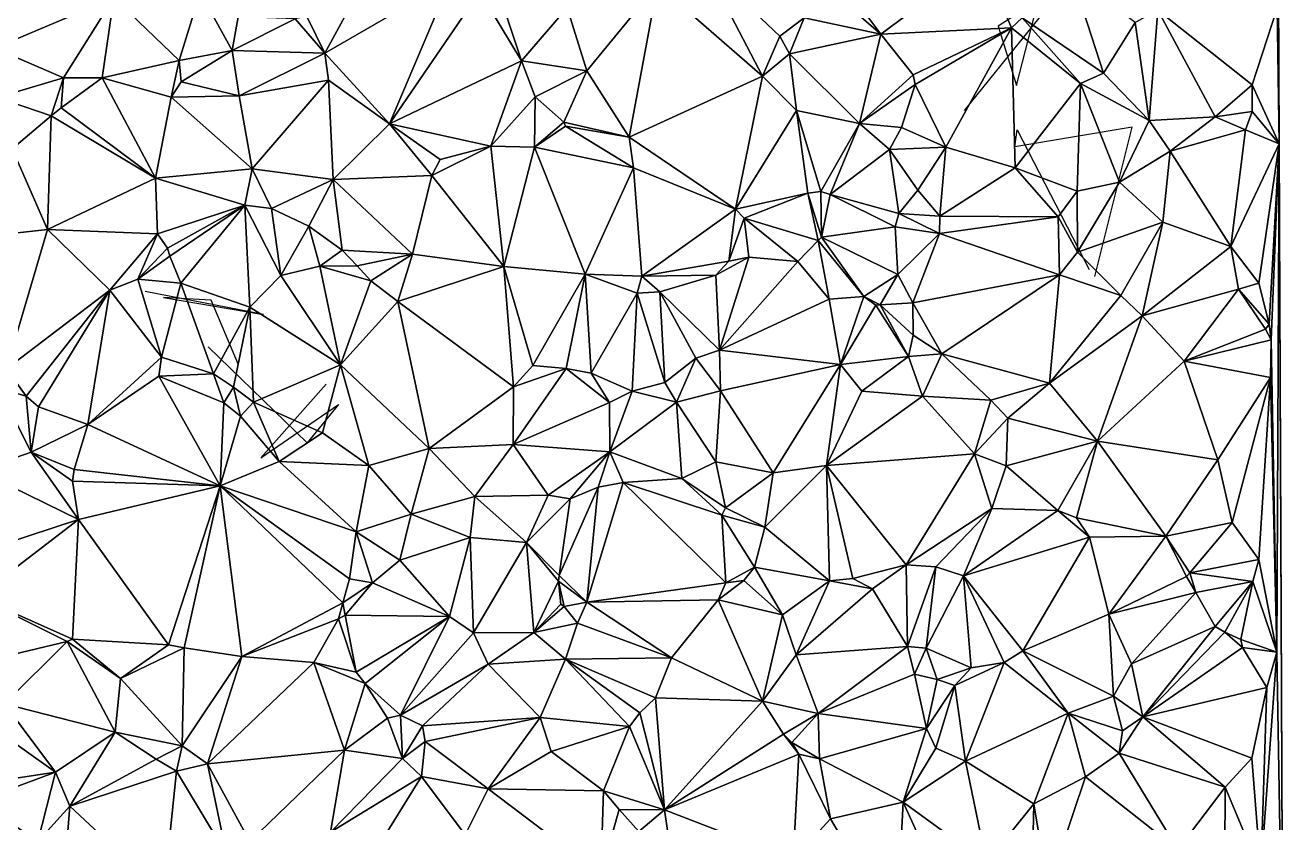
# Model space of a CAD drawing. Header units: metres. Extents: x -15.7 to 15.6, y -15 to 15.
# Drawn here: x 1.34 to 14.99, y -2.48 to 6.18 of the extents above; entities that cross this region are included whole.
import ezdxf

# ---------------------------------------------------------------- set-up
doc = ezdxf.new("R2010")
doc.units = ezdxf.units.M
doc.layers.add('CRACKS', color=1, linetype='Continuous')
doc.layers.add('STREET_MESH', color=7, linetype='Continuous')

msp = doc.modelspace()

# ---------------------------------------------------------------- linework, layer by layer
at = {"layer": 'CRACKS'}
for points in [[(11.535, 5.257, 0.1), (12.68, 6.678, 0.1), (11.9, 6.173, 0.1), (12.099, 5.53, 0.1), (12.394, 6.685, 0.1)], [(12.948, 3.454, 0.1), (13.354, 5.077, 0.1), (12.081, 4.862, 0.1), (12.108, 5.047, 0.1), (12.887, 3.53, 0.1)], [(3.651, 2.496, 0.1), (3.356, 3.199, 0.1), (2.837, 3.227, 0.1), (3.925, 3.043, 0.1), (2.64, 3.292, 0.1)], [(4.605, 2.285, 0.1), (3.896, 1.485, 0.1), (4.739, 2.064, 0.1), (4.398, 1.651, 0.1), (3.325, 2.692, 0.1)]]:
    msp.add_polyline3d(points, dxfattribs=at)
at = {"layer": 'STREET_MESH'}
for points in [[(14.922, 11.616), (14.949, 4.896), (14.991, -4.458)], [(14.928, 6.51), (14.949, 4.896), (14.922, 11.616)], [(5.262, 7.116), (4.393, 6.278), (4.591, 5.878)], [(5.951, 6.669), (5.262, 7.116), (4.591, 5.878)], [(9.343, 5.631), (8.709, 6.847), (8.203, 6.626)], [(9.531, 6.063), (8.709, 6.847), (9.343, 5.631)], [(9.794, 6.262), (8.709, 6.847), (9.531, 6.063)], [(11.725, 6.902), (10.106, 6.783), (10.626, 6.086)], [(12.043, 6.155), (11.725, 6.902), (10.626, 6.086)], [(12.043, 6.155), (12.159, 6.263), (11.725, 6.902)], [(10.106, 6.783), (10.117, 6.531), (10.626, 6.086)], [(12.695, 6.738), (12.159, 6.263), (13.044, 5.663)], [(13.387, 6.212), (12.695, 6.738), (13.044, 5.663)], [(5.292, 5.112), (5.951, 6.669), (4.591, 5.878)], [(5.292, 5.112), (6.273, 6.55), (5.951, 6.669)], [(6.273, 6.55), (6.726, 5.795), (6.447, 6.637)], [(6.726, 5.795), (7.219, 6.373), (6.447, 6.637)], [(7.219, 6.373), (7.434, 5.688), (8.203, 6.626)], [(7.434, 5.688), (7.895, 4.966), (8.203, 6.626)], [(7.895, 4.966), (9.343, 5.631), (8.203, 6.626)], [(0.814, 6.439), (1.005, 5.934), (2.299, 6.484)], [(1.005, 5.934), (1.754, 5.61), (2.299, 6.484)], [(1.754, 5.61), (2.174, 5.613), (2.299, 6.484)], [(2.299, 6.484), (2.174, 5.613), (3.008, 5.801)], [(3.238, 6.541), (2.299, 6.484), (3.008, 5.801)], [(3.585, 5.908), (3.238, 6.541), (3.008, 5.801)], [(3.238, 6.541), (3.585, 5.908), (3.648, 6.274)], [(6.273, 6.55), (5.292, 5.112), (6.726, 5.795)], [(10.117, 6.531), (9.794, 6.262), (10.626, 6.086)], [(14.928, 6.51), (14.929, 6.367), (14.949, 4.896)], [(7.434, 5.688), (7.219, 6.373), (6.726, 5.795)], [(13.387, 6.212), (13.54, 5.148), (13.633, 6.348)], [(13.54, 5.148), (14.255, 5.19), (13.633, 6.348)], [(14.929, 6.367), (13.633, 6.348), (14.657, 5.535)], [(13.633, 6.348), (14.255, 5.19), (14.657, 5.535)], [(14.929, 6.367), (14.657, 5.535), (14.949, 4.896)], [(3.585, 5.908), (4.267, 6.251), (3.648, 6.274)], [(4.267, 6.251), (3.585, 5.908), (4.591, 5.878)], [(4.393, 6.278), (4.267, 6.251), (4.591, 5.878)], [(9.636, 5.874), (9.794, 6.262), (9.531, 6.063)], [(9.794, 6.262), (9.636, 5.874), (10.626, 6.086)], [(10.977, 5.644), (12.043, 6.155), (10.626, 6.086)], [(12.043, 6.155), (10.977, 5.644), (10.999, 5.539)], [(11.331, 4.86), (12.043, 6.155), (10.999, 5.539)], [(12.043, 6.155), (11.331, 4.86), (12.085, 4.634)], [(12.159, 6.263), (12.043, 6.155), (12.792, 5.55)], [(12.043, 6.155), (12.085, 4.634), (12.792, 5.55)], [(13.044, 5.663), (12.159, 6.263), (12.792, 5.55)], [(13.54, 5.148), (13.387, 6.212), (13.044, 5.663)], [(9.636, 5.874), (9.531, 6.063), (9.343, 5.631)], [(9.636, 5.874), (10.395, 5.116), (10.626, 6.086)], [(10.395, 5.116), (10.977, 5.644), (10.626, 6.086)], [(1.005, 5.934), (1.033, 5.4), (1.754, 5.61)], [(3.029, 5.57), (3.585, 5.908), (3.008, 5.801)], [(3.585, 5.908), (3.029, 5.57), (3.66, 5.415)], [(4.591, 5.878), (3.585, 5.908), (3.66, 5.415)], [(4.63, 5.586), (4.591, 5.878), (3.66, 5.415)], [(4.63, 5.586), (5.292, 5.112), (4.591, 5.878)], [(9.711, 5.258), (9.636, 5.874), (9.343, 5.631)], [(9.636, 5.874), (9.711, 5.258), (10.395, 5.116)], [(2.174, 5.613), (2.921, 5.402), (3.008, 5.801)], [(2.921, 5.402), (3.029, 5.57), (3.008, 5.801)], [(6.726, 5.795), (5.292, 5.112), (6.392, 4.87)], [(6.873, 5.404), (6.726, 5.795), (6.392, 4.87)], [(6.873, 5.404), (7.434, 5.688), (6.726, 5.795)], [(1.754, 5.61), (1.033, 5.4), (1.618, 5.201)], [(1.729, 5.285), (1.754, 5.61), (1.618, 5.201)], [(2.174, 5.613), (1.729, 5.285), (2.753, 4.522)], [(1.754, 5.61), (1.729, 5.285), (2.174, 5.613)], [(2.921, 5.402), (2.174, 5.613), (2.753, 4.522)], [(7.434, 5.688), (6.873, 5.404), (7.186, 5.132)], [(7.895, 4.966), (7.434, 5.688), (7.186, 5.132)], [(7.895, 4.966), (9.048, 4.185), (9.343, 5.631)], [(9.048, 4.185), (9.711, 5.258), (9.343, 5.631)], [(10.999, 5.539), (10.977, 5.644), (10.395, 5.116)], [(13.54, 5.148), (13.044, 5.663), (12.792, 5.55)], [(3.029, 5.57), (2.921, 5.402), (3.66, 5.415)], [(3.801, 4.624), (4.63, 5.586), (3.66, 5.415)], [(4.679, 4.507), (4.63, 5.586), (3.801, 4.624)], [(4.679, 4.507), (5.292, 5.112), (4.63, 5.586)], [(10.85, 5.074), (10.999, 5.539), (10.395, 5.116)], [(10.85, 5.074), (11.331, 4.86), (10.999, 5.539)], [(12.085, 4.634), (12.759, 4.383), (12.792, 5.55)], [(12.759, 4.383), (13.216, 4.479), (12.792, 5.55)], [(13.216, 4.479), (13.54, 5.148), (12.792, 5.55)], [(14.255, 5.19), (14.658, 5.246), (14.657, 5.535)], [(14.657, 5.535), (14.658, 5.246), (14.949, 4.896)], [(1.033, 5.4), (1.195, 4.842), (1.618, 5.201)], [(3.801, 4.624), (2.921, 5.402), (2.753, 4.522)], [(2.921, 5.402), (3.801, 4.624), (3.66, 5.415)], [(6.866, 4.86), (6.873, 5.404), (6.392, 4.87)], [(6.873, 5.404), (6.866, 4.86), (7.186, 5.132)], [(1.195, 4.842), (1.578, 3.964), (1.618, 5.201)], [(1.578, 3.964), (2.753, 4.522), (1.618, 5.201)], [(2.753, 4.522), (1.729, 5.285), (1.618, 5.201)], [(9.711, 5.258), (9.048, 4.185), (9.835, 4.361)], [(9.975, 4.377), (9.711, 5.258), (9.835, 4.361)], [(9.711, 5.258), (9.975, 4.377), (10.395, 5.116)], [(14.255, 5.19), (13.54, 5.148), (13.768, 4.817)], [(14.585, 5.048), (14.255, 5.19), (13.768, 4.817)], [(14.658, 5.246), (14.255, 5.19), (14.585, 5.048)], [(14.658, 5.246), (14.585, 5.048), (14.949, 4.896)], [(5.292, 5.112), (4.679, 4.507), (5.751, 4.551)], [(5.841, 4.726), (5.292, 5.112), (5.751, 4.551)], [(5.292, 5.112), (5.841, 4.726), (6.392, 4.87)], [(6.866, 4.86), (7.201, 5.088), (7.186, 5.132)], [(7.201, 5.088), (6.866, 4.86), (7.94, 4.633)], [(7.201, 5.088), (7.895, 4.966), (7.186, 5.132)], [(7.895, 4.966), (7.201, 5.088), (7.94, 4.633)], [(10.395, 5.116), (9.975, 4.377), (10.075, 4.345)], [(10.721, 4.832), (10.395, 5.116), (10.075, 4.345)], [(10.721, 4.832), (10.85, 5.074), (10.395, 5.116)], [(11.331, 4.86), (10.85, 5.074), (10.721, 4.832)], [(13.54, 5.148), (13.216, 4.479), (13.768, 4.817)], [(9.048, 4.185), (7.895, 4.966), (7.94, 4.633)], [(14.425, 3.78), (14.585, 5.048), (13.768, 4.817)], [(14.585, 5.048), (14.425, 3.78), (14.949, 4.896)], [(1.195, 4.842), (0.37, 3.831), (1.578, 3.964)], [(5.751, 4.551), (6.535, 3.563), (6.392, 4.87)], [(5.841, 4.726), (5.751, 4.551), (6.392, 4.87)], [(6.535, 3.563), (6.866, 4.86), (6.392, 4.87)], [(7.418, 3.48), (6.866, 4.86), (6.535, 3.563)], [(6.866, 4.86), (7.418, 3.48), (7.94, 4.633)], [(10.82, 4.14), (10.721, 4.832), (10.075, 4.345)], [(11.331, 4.86), (10.721, 4.832), (11.027, 4.392)], [(10.721, 4.832), (10.82, 4.14), (11.027, 4.392)], [(11.266, 4.109), (11.331, 4.86), (11.027, 4.392)], [(12.085, 4.634), (11.331, 4.86), (11.266, 4.109)], [(13.768, 4.817), (13.216, 4.479), (13.688, 4.044)], [(14.425, 3.78), (13.768, 4.817), (13.688, 4.044)], [(14.425, 3.78), (14.729, 3.382), (14.949, 4.896)], [(14.729, 3.382), (14.843, 2.937), (14.949, 4.896)], [(14.843, 2.937), (14.864, 2.767), (14.949, 4.896)], [(14.864, 2.767), (14.926, -0.623), (14.949, 4.896)], [(14.949, 4.896), (14.926, -0.623), (14.991, -4.458)], [(1.578, 3.964), (2.774, 3.918), (2.753, 4.522)], [(3.723, 4.23), (3.801, 4.624), (2.753, 4.522)], [(2.774, 3.918), (3.723, 4.23), (2.753, 4.522)], [(3.723, 4.23), (4.011, 4.192), (3.801, 4.624)], [(4.011, 4.192), (4.679, 4.507), (3.801, 4.624)], [(4.011, 4.192), (4.418, 4.001), (4.679, 4.507)], [(4.679, 4.507), (4.418, 4.001), (4.779, 3.741)], [(4.679, 4.507), (5.543, 3.699), (5.751, 4.551)], [(5.543, 3.699), (4.679, 4.507), (4.779, 3.741)], [(5.751, 4.551), (5.543, 3.699), (6.535, 3.563)], [(7.418, 3.48), (8.033, 3.459), (7.94, 4.633)], [(8.033, 3.459), (9.048, 4.185), (7.94, 4.633)], [(12.085, 4.634), (11.266, 4.109), (12.551, 4.101)], [(12.759, 4.383), (12.085, 4.634), (12.551, 4.101)], [(9.983, 3.882), (9.975, 4.377), (9.835, 4.361)], [(9.975, 4.377), (9.983, 3.882), (10.075, 4.345)], [(10.82, 4.14), (11.266, 4.109), (11.027, 4.392)], [(12.762, 3.718), (12.759, 4.383), (12.551, 4.101)], [(12.762, 3.718), (13.216, 4.479), (12.759, 4.383)], [(13.216, 4.479), (12.762, 3.718), (13.688, 4.044)], [(9.048, 4.185), (9.142, 4.09), (9.835, 4.361)], [(9.142, 4.09), (9.944, 3.845), (9.835, 4.361)], [(9.944, 3.845), (9.983, 3.882), (9.835, 4.361)], [(9.983, 3.882), (10.782, 3.994), (10.075, 4.345)], [(10.782, 3.994), (10.82, 4.14), (10.075, 4.345)], [(2.774, 3.918), (2.883, 3.761), (3.723, 4.23)], [(2.883, 3.761), (2.907, 3.677), (3.723, 4.23)], [(3.723, 4.23), (2.907, 3.677), (3.026, 3.382)], [(3.776, 3.123), (3.723, 4.23), (3.026, 3.382)], [(4.114, 3.465), (4.011, 4.192), (3.723, 4.23)], [(3.776, 3.123), (4.114, 3.465), (3.723, 4.23)], [(4.418, 4.001), (4.011, 4.192), (4.114, 3.465)], [(9.048, 4.185), (8.033, 3.459), (8.975, 3.623)], [(9.142, 4.09), (9.048, 4.185), (8.975, 3.623)], [(10.82, 4.14), (10.782, 3.994), (11.263, 3.921)], [(11.266, 4.109), (10.82, 4.14), (11.263, 3.921)], [(11.266, 4.109), (11.263, 3.921), (12.551, 4.101)], [(11.263, 3.921), (12.565, 3.473), (12.551, 4.101)], [(12.565, 3.473), (12.762, 3.718), (12.551, 4.101)], [(0.37, 3.831), (1.133, 2.452), (1.578, 3.964)], [(1.578, 3.964), (1.133, 2.452), (2.257, 3.307)], [(2.774, 3.918), (1.578, 3.964), (2.257, 3.307)], [(4.537, 3.568), (4.418, 4.001), (4.114, 3.465)], [(4.418, 4.001), (4.537, 3.568), (4.779, 3.741)], [(9.194, 3.664), (9.142, 4.09), (8.975, 3.623)], [(9.725, 3.617), (9.944, 3.845), (9.142, 4.09)], [(9.194, 3.664), (9.725, 3.617), (9.142, 4.09)], [(10.782, 3.994), (9.983, 3.882), (10.811, 3.475)], [(10.782, 3.994), (10.811, 3.475), (11.263, 3.921)], [(12.762, 3.718), (13.233, 3.25), (13.688, 4.044)], [(13.233, 3.25), (13.462, 3.027), (13.688, 4.044)], [(13.462, 3.027), (14.425, 3.78), (13.688, 4.044)], [(2.561, 3.426), (2.774, 3.918), (2.257, 3.307)], [(2.883, 3.761), (2.774, 3.918), (2.561, 3.426)], [(9.944, 3.845), (9.725, 3.617), (10.066, 3.21)], [(10.44, 3.238), (9.983, 3.882), (9.944, 3.845)], [(10.44, 3.238), (9.944, 3.845), (10.066, 3.21)], [(9.983, 3.882), (10.44, 3.238), (10.811, 3.475)], [(10.811, 3.475), (10.972, 3.169), (11.263, 3.921)], [(10.972, 3.169), (12.565, 3.473), (11.263, 3.921)], [(2.907, 3.677), (2.883, 3.761), (2.561, 3.426)], [(4.537, 3.568), (4.94, 3.572), (4.779, 3.741)], [(4.94, 3.572), (5.543, 3.699), (4.779, 3.741)], [(4.94, 3.572), (5.089, 3.408), (5.543, 3.699)], [(5.089, 3.408), (5.384, 3.182), (5.543, 3.699)], [(5.543, 3.699), (5.384, 3.182), (6.535, 3.563)], [(12.762, 3.718), (12.565, 3.473), (13.233, 3.25)], [(13.462, 3.027), (14.508, 3.318), (14.425, 3.78)], [(14.508, 3.318), (14.729, 3.382), (14.425, 3.78)], [(2.907, 3.677), (2.561, 3.426), (3.026, 3.382)], [(4.537, 3.568), (4.114, 3.465), (4.759, 2.496)], [(4.94, 3.572), (4.537, 3.568), (5.089, 3.408)], [(5.089, 3.408), (4.537, 3.568), (4.759, 2.496)], [(5.384, 3.182), (6.639, 2.257), (6.535, 3.563)], [(6.848, 2.49), (7.418, 3.48), (6.535, 3.563)], [(6.639, 2.257), (6.848, 2.49), (6.535, 3.563)], [(8.033, 3.459), (8.836, 3.469), (8.975, 3.623)], [(8.836, 3.469), (9.194, 3.664), (8.975, 3.623)], [(9.194, 3.664), (8.836, 3.469), (8.874, 2.655)], [(9.725, 3.617), (9.194, 3.664), (8.874, 2.655)], [(10.066, 3.21), (9.725, 3.617), (8.874, 2.655)], [(2.815, 2.578), (2.561, 3.426), (2.257, 3.307)], [(2.561, 3.426), (2.815, 2.578), (3.026, 3.382)], [(4.114, 3.465), (3.776, 3.123), (4.759, 2.496)], [(6.848, 2.49), (7.21, 2.457), (7.418, 3.48)], [(7.21, 2.457), (7.481, 2.405), (7.418, 3.48)], [(7.98, 3.273), (8.033, 3.459), (7.418, 3.48)], [(7.481, 2.405), (7.98, 3.273), (7.418, 3.48)], [(8.033, 3.459), (7.98, 3.273), (8.227, 3.29)], [(8.836, 3.469), (8.033, 3.459), (8.227, 3.29)], [(8.836, 3.469), (8.227, 3.29), (8.874, 2.655)], [(10.44, 3.238), (10.619, 3.146), (10.811, 3.475)], [(10.619, 3.146), (10.972, 3.169), (10.811, 3.475)], [(10.972, 3.169), (11.289, 2.614), (12.565, 3.473)], [(12.565, 3.473), (11.289, 2.614), (12.456, 2.298)], [(13.233, 3.25), (12.565, 3.473), (12.456, 2.298)], [(1.133, 2.452), (1.348, 2.156), (2.257, 3.307)], [(1.348, 2.156), (1.48, 2.042), (2.257, 3.307)], [(1.48, 2.042), (2.016, 1.847), (2.257, 3.307)], [(2.016, 1.847), (2.815, 2.578), (2.257, 3.307)], [(2.815, 2.578), (3.382, 2.397), (3.026, 3.382)], [(3.382, 2.397), (3.776, 3.123), (3.026, 3.382)], [(5.384, 3.182), (5.089, 3.408), (4.759, 2.496)], [(7.98, 3.273), (8.282, 2.304), (8.227, 3.29)], [(8.227, 3.29), (8.617, 2.568), (8.874, 2.655)], [(8.282, 2.304), (8.617, 2.568), (8.227, 3.29)], [(13.92, 2.536), (14.508, 3.318), (13.462, 3.027)], [(13.92, 2.536), (14.804, 2.882), (14.508, 3.318)], [(14.843, 2.937), (14.729, 3.382), (14.508, 3.318)], [(14.804, 2.882), (14.843, 2.937), (14.508, 3.318)], [(5.722, 1.587), (5.384, 3.182), (4.759, 2.496)], [(6.639, 2.257), (5.384, 3.182), (5.722, 1.587)], [(7.927, 2.212), (7.98, 3.273), (7.481, 2.405)], [(7.927, 2.212), (8.282, 2.304), (7.98, 3.273)], [(10.188, 2.498), (10.066, 3.21), (8.874, 2.655)], [(10.44, 3.238), (10.066, 3.21), (10.188, 2.498)], [(10.572, 3.144), (10.44, 3.238), (10.188, 2.498)], [(10.572, 3.144), (10.188, 2.498), (10.926, 2.588)], [(10.619, 3.146), (10.44, 3.238), (10.572, 3.144)], [(10.619, 3.146), (10.572, 3.144), (10.926, 2.588)], [(10.619, 3.146), (10.976, 2.819), (10.972, 3.169)], [(10.976, 2.819), (10.619, 3.146), (10.926, 2.588)], [(10.976, 2.819), (11.289, 2.614), (10.972, 3.169)], [(13.462, 3.027), (13.233, 3.25), (12.456, 2.298)], [(3.776, 3.123), (3.382, 2.397), (3.6, 2.252)], [(3.817, 2.09), (3.776, 3.123), (3.6, 2.252)], [(3.776, 3.123), (3.817, 2.09), (4.759, 2.496)], [(12.98, 1.668), (13.462, 3.027), (12.456, 2.298)], [(12.98, 1.668), (13.92, 2.536), (13.462, 3.027)], [(14.864, 2.767), (14.804, 2.882), (13.92, 2.536)], [(14.864, 2.767), (14.843, 2.937), (14.804, 2.882)], [(11.289, 2.614), (10.976, 2.819), (10.926, 2.588)], [(14.864, 2.767), (13.92, 2.536), (14.858, 2.357)], [(14.864, 2.767), (14.858, 2.357), (14.926, -0.623)], [(8.617, 2.568), (8.885, 2.214), (8.874, 2.655)], [(8.885, 2.214), (10.188, 2.498), (8.874, 2.655)], [(11.077, 2.155), (11.289, 2.614), (10.926, 2.588)], [(11.289, 2.614), (11.077, 2.155), (11.819, 2.113)], [(11.289, 2.614), (11.819, 2.113), (12.456, 2.298)], [(2.815, 2.578), (2.016, 1.847), (2.789, 2.372)], [(3.382, 2.397), (2.815, 2.578), (2.789, 2.372)], [(3.817, 2.09), (4.563, 1.759), (4.759, 2.496)], [(4.759, 2.496), (4.563, 1.759), (5.069, 1.405)], [(5.722, 1.587), (4.759, 2.496), (5.069, 1.405)], [(6.639, 2.257), (7.21, 2.457), (6.848, 2.49)], [(8.617, 2.568), (8.282, 2.304), (8.409, 2.09)], [(8.885, 2.214), (8.617, 2.568), (8.409, 2.09)], [(8.885, 2.214), (9.457, 1.324), (10.188, 2.498)], [(9.457, 1.324), (10.036, 1.402), (10.188, 2.498)], [(10.036, 1.402), (10.419, 2.211), (10.188, 2.498)], [(10.188, 2.498), (10.419, 2.211), (10.926, 2.588)], [(10.419, 2.211), (11.077, 2.155), (10.926, 2.588)], [(13.92, 2.536), (12.98, 1.668), (14.284, 1.465)], [(13.92, 2.536), (14.284, 1.465), (14.858, 2.357)], [(1.133, 2.452), (1.048, 2.243), (1.348, 2.156)], [(2.016, 1.847), (3.452, 1.181), (2.789, 2.372)], [(3.494, 2.085), (3.382, 2.397), (2.789, 2.372)], [(3.452, 1.181), (3.494, 2.085), (2.789, 2.372)], [(3.382, 2.397), (3.494, 2.085), (3.6, 2.252)], [(6.639, 2.257), (6.635, 1.631), (7.21, 2.457)], [(6.635, 1.631), (7.681, 2.088), (7.21, 2.457)], [(7.21, 2.457), (7.681, 2.088), (7.481, 2.405)], [(7.681, 2.088), (7.927, 2.212), (7.481, 2.405)], [(14.284, 1.465), (14.439, 0.783), (14.858, 2.357)], [(14.439, 0.783), (14.731, 0.383), (14.858, 2.357)], [(14.858, 2.357), (14.731, 0.383), (14.926, -0.623)], [(1.048, 2.243), (0.826, 1.35), (1.402, 1.549)], [(1.048, 2.243), (1.402, 1.549), (1.348, 2.156)], [(3.494, 2.085), (3.674, 1.94), (3.6, 2.252)], [(3.674, 1.94), (3.817, 2.09), (3.6, 2.252)], [(6.635, 1.631), (6.639, 2.257), (5.722, 1.587)], [(7.927, 2.212), (7.681, 2.088), (7.684, 1.55)], [(7.927, 2.212), (7.684, 1.55), (8.409, 2.09)], [(8.282, 2.304), (7.927, 2.212), (8.409, 2.09)], [(8.835, 1.443), (8.885, 2.214), (8.409, 2.09)], [(8.885, 2.214), (8.835, 1.443), (9.457, 1.324)], [(10.036, 1.402), (11.077, 2.155), (10.419, 2.211)], [(11.819, 2.113), (12.004, 1.919), (12.456, 2.298)], [(12.004, 1.919), (12.98, 1.668), (12.456, 2.298)], [(1.402, 1.549), (1.48, 2.042), (1.348, 2.156)], [(3.674, 1.94), (3.494, 2.085), (3.452, 1.181)], [(3.674, 1.94), (4.095, 1.446), (3.817, 2.09)], [(3.817, 2.09), (4.095, 1.446), (4.563, 1.759)], [(7.681, 2.088), (6.635, 1.631), (7.684, 1.55)], [(7.684, 1.55), (8.464, 1.264), (8.409, 2.09)], [(8.464, 1.264), (8.835, 1.443), (8.409, 2.09)], [(11.077, 2.155), (10.036, 1.402), (11.642, 1.529)], [(11.819, 2.113), (11.077, 2.155), (11.642, 1.529)], [(12.004, 1.919), (11.819, 2.113), (11.642, 1.529)], [(2.016, 1.847), (1.48, 2.042), (1.402, 1.549)], [(4.095, 1.446), (3.674, 1.94), (3.452, 1.181)], [(11.987, 1.398), (12.004, 1.919), (11.642, 1.529)], [(11.987, 1.398), (12.98, 1.668), (12.004, 1.919)], [(1.868, 1.36), (2.016, 1.847), (1.402, 1.549)], [(1.868, 1.36), (3.452, 1.181), (2.016, 1.847)], [(4.563, 1.759), (4.095, 1.446), (5.069, 1.405)], [(12.98, 1.668), (11.987, 1.398), (12.547, 0.915)], [(12.751, 0.835), (12.98, 1.668), (12.547, 0.915)], [(12.98, 1.668), (12.751, 0.835), (13.719, 0.638)], [(14.284, 1.465), (12.98, 1.668), (13.719, 0.638)], [(0.826, 1.35), (1.914, 0.818), (1.402, 1.549)], [(1.402, 1.549), (1.914, 0.818), (1.851, 1.232)], [(1.868, 1.36), (1.402, 1.549), (1.851, 1.232)], [(5.526, 0.876), (5.722, 1.587), (5.069, 1.405)], [(5.526, 0.876), (6.22, 1.066), (5.722, 1.587)], [(6.22, 1.066), (6.635, 1.631), (5.722, 1.587)], [(7.013, 1.083), (6.635, 1.631), (6.22, 1.066)], [(6.635, 1.631), (7.013, 1.083), (7.684, 1.55)], [(7.684, 1.55), (7.013, 1.083), (7.252, 1.04)], [(7.684, 1.55), (7.252, 1.04), (7.558, 1.169)], [(7.684, 1.55), (7.558, 1.169), (7.83, 1.218)], [(8.464, 1.264), (7.684, 1.55), (7.83, 1.218)], [(10.036, 1.402), (10.902, 0.324), (11.642, 1.529)], [(10.902, 0.324), (11.831, 0.938), (11.642, 1.529)], [(11.831, 0.938), (11.987, 1.398), (11.642, 1.529)], [(4.93, 0.682), (4.095, 1.446), (3.452, 1.181)], [(4.095, 1.446), (4.93, 0.682), (5.069, 1.405)], [(4.93, 0.682), (5.526, 0.876), (5.069, 1.405)], [(8.941, 0.943), (8.835, 1.443), (8.464, 1.264)], [(8.835, 1.443), (8.941, 0.943), (9.457, 1.324)], [(9.365, 0.733), (10.036, 1.402), (9.457, 1.324)], [(10.036, 1.402), (9.365, 0.733), (10.069, 0.151)], [(10.902, 0.324), (10.036, 1.402), (10.323, 0.177)], [(10.036, 1.402), (10.069, 0.151), (10.323, 0.177)], [(11.987, 1.398), (11.831, 0.938), (12.547, 0.915)], [(14.439, 0.783), (14.284, 1.465), (13.719, 0.638)], [(1.914, 0.818), (0.826, 1.35), (0.527, 0.362)], [(3.452, 1.181), (1.868, 1.36), (1.851, 1.232)], [(1.914, 0.818), (3.452, 1.181), (1.851, 1.232)], [(8.464, 1.264), (7.83, 1.218), (8.9, 0.863)], [(8.941, 0.943), (8.464, 1.264), (8.9, 0.863)], [(8.941, 0.943), (9.365, 0.733), (9.457, 1.324)], [(3.452, 1.181), (1.914, 0.818), (2.894, -0.544)], [(3.452, 1.181), (2.894, -0.544), (3.061, -0.575)], [(3.69, -0.67), (3.452, 1.181), (3.061, -0.575)], [(4.859, 0.172), (4.93, 0.682), (3.452, 1.181)], [(4.787, -0.088), (4.859, 0.172), (3.452, 1.181)], [(3.69, -0.67), (4.787, -0.088), (3.452, 1.181)], [(7.252, 1.04), (7.135, 0.21), (7.558, 1.169)], [(7.558, 1.169), (7.135, 0.21), (7.434, -0.079)], [(8.942, 0.128), (7.83, 1.218), (7.434, -0.079)], [(7.83, 1.218), (7.558, 1.169), (7.434, -0.079)], [(7.83, 1.218), (8.942, 0.128), (8.9, 0.863)], [(6.22, 1.066), (5.526, 0.876), (6.166, 0.622)], [(6.78, 0.568), (6.22, 1.066), (6.166, 0.622)], [(7.013, 1.083), (6.22, 1.066), (6.78, 0.568)], [(7.252, 1.04), (7.013, 1.083), (6.78, 0.568)], [(7.135, 0.21), (7.252, 1.04), (6.78, 0.568)], [(4.93, 0.682), (5.405, 0.377), (5.526, 0.876)], [(5.526, 0.876), (5.405, 0.377), (6.166, 0.622)], [(9.365, 0.733), (8.941, 0.943), (8.9, 0.863)], [(8.942, 0.128), (9.255, 0.298), (8.9, 0.863)], [(9.255, 0.298), (9.365, 0.733), (8.9, 0.863)], [(11.222, 0.304), (11.831, 0.938), (10.902, 0.324)], [(11.831, 0.938), (11.222, 0.304), (11.522, 0.206)], [(12.547, 0.915), (11.831, 0.938), (11.522, 0.206)], [(12.89, 0.625), (12.547, 0.915), (11.522, 0.206)], [(12.89, 0.625), (12.751, 0.835), (12.547, 0.915)], [(12.751, 0.835), (12.89, 0.625), (13.719, 0.638)], [(0.82, -0.022), (1.914, 0.818), (0.527, 0.362)], [(1.914, 0.818), (0.82, -0.022), (1.852, -0.481)], [(2.894, -0.544), (1.914, 0.818), (1.852, -0.481)], [(9.365, 0.733), (9.255, 0.298), (10.069, 0.151)], [(13.98, 0.238), (14.439, 0.783), (13.719, 0.638)], [(14.439, 0.783), (13.98, 0.238), (14.731, 0.383)], [(4.93, 0.682), (4.859, 0.172), (5.106, 0.13)], [(5.405, 0.377), (4.93, 0.682), (5.106, 0.13)], [(5.405, 0.377), (5.945, -0.236), (6.166, 0.622)], [(5.945, -0.236), (6.204, -0.412), (6.166, 0.622)], [(6.204, -0.412), (6.78, 0.568), (6.166, 0.622)], [(6.858, -0.408), (6.78, 0.568), (6.204, -0.412)], [(6.78, 0.568), (6.858, -0.408), (7.126, 0.149)], [(7.135, 0.21), (6.78, 0.568), (7.126, 0.149)], [(12.167, -0.61), (12.89, 0.625), (11.522, 0.206)], [(13.102, -0.212), (12.89, 0.625), (12.167, -0.61)], [(12.89, 0.625), (13.102, -0.212), (13.719, 0.638)], [(13.102, -0.212), (13.944, 0.198), (13.719, 0.638)], [(13.944, 0.198), (13.98, 0.238), (13.719, 0.638)], [(5.945, -0.236), (5.405, 0.377), (5.106, 0.13)], [(9.138, 0.155), (9.255, 0.298), (8.942, 0.128)], [(9.255, 0.298), (9.138, 0.155), (9.559, -0.217)], [(10.069, 0.151), (9.255, 0.298), (9.559, -0.217)], [(10.536, 0.066), (10.902, 0.324), (10.323, 0.177)], [(10.902, 0.324), (10.536, 0.066), (10.917, -0.56)], [(11.222, 0.304), (10.902, 0.324), (10.917, -0.56)], [(11.118, -0.58), (11.222, 0.304), (10.917, -0.56)], [(11.222, 0.304), (11.118, -0.58), (11.522, 0.206)], [(14.731, 0.383), (13.98, 0.238), (14.664, 0.145)], [(14.926, -0.623), (14.731, 0.383), (14.664, 0.145)], [(4.859, 0.172), (4.787, -0.088), (5.106, 0.13)], [(6.858, -0.408), (7.153, -0.102), (7.126, 0.149)], [(7.135, 0.21), (7.126, 0.149), (7.434, -0.079)], [(7.126, 0.149), (7.19, -0.128), (7.434, -0.079)], [(7.153, -0.102), (7.19, -0.128), (7.126, 0.149)], [(9.138, 0.155), (8.942, 0.128), (8.86, -0.054)], [(9.559, -0.217), (9.138, 0.155), (8.86, -0.054)], [(10.069, 0.151), (9.559, -0.217), (9.708, -0.653)], [(10.536, 0.066), (10.069, 0.151), (9.708, -0.653)], [(10.069, 0.151), (10.536, 0.066), (10.323, 0.177)], [(11.118, -0.58), (11.608, -0.792), (11.522, 0.206)], [(11.522, 0.206), (11.608, -0.792), (11.965, -0.736)], [(12.167, -0.61), (11.522, 0.206), (11.965, -0.736)], [(13.944, 0.198), (13.102, -0.212), (14.046, 0.024)], [(13.98, 0.238), (13.944, 0.198), (14.046, 0.024)], [(13.98, 0.238), (14.046, 0.024), (14.664, 0.145)], [(14.046, 0.024), (14.254, -0.345), (14.664, 0.145)], [(14.254, -0.345), (14.359, -0.405), (14.664, 0.145)], [(14.359, -0.405), (14.534, -0.484), (14.664, 0.145)], [(14.534, -0.484), (14.926, -0.623), (14.664, 0.145)], [(4.787, -0.088), (4.812, -0.22), (5.106, 0.13)], [(4.812, -0.22), (5.945, -0.236), (5.106, 0.13)], [(8.86, -0.054), (8.942, 0.128), (7.434, -0.079)], [(10.917, -0.56), (10.536, 0.066), (9.708, -0.653)], [(13.102, -0.212), (13.347, -0.751), (14.046, 0.024)], [(13.347, -0.751), (14.254, -0.345), (14.046, 0.024)], [(1.794, -0.508), (0.82, -0.022), (0.805, -0.741)], [(0.82, -0.022), (1.794, -0.508), (1.852, -0.481)], [(4.787, -0.088), (3.69, -0.67), (4.738, -0.26)], [(4.812, -0.22), (4.787, -0.088), (4.738, -0.26)], [(7.19, -0.128), (7.153, -0.102), (6.858, -0.408)], [(7.19, -0.128), (6.858, -0.408), (7.332, -0.307)], [(7.19, -0.128), (7.332, -0.307), (7.434, -0.079)], [(7.332, -0.307), (8.354, -0.683), (7.434, -0.079)], [(8.354, -0.683), (8.86, -0.054), (7.434, -0.079)], [(8.86, -0.054), (8.354, -0.683), (9.343, -1.155)], [(9.559, -0.217), (8.86, -0.054), (9.343, -1.155)], [(4.738, -0.26), (3.69, -0.67), (4.471, -0.735)], [(4.929, -0.839), (4.738, -0.26), (4.471, -0.735)], [(4.812, -0.22), (4.738, -0.26), (4.929, -0.839)], [(5.945, -0.236), (4.812, -0.22), (4.929, -0.839)], [(5.027, -0.962), (5.945, -0.236), (4.929, -0.839)], [(5.945, -0.236), (5.027, -0.962), (5.412, -1.307)], [(6.204, -0.412), (5.945, -0.236), (5.412, -1.307)], [(9.708, -0.653), (9.559, -0.217), (9.343, -1.155)], [(13.151, -1.102), (13.102, -0.212), (12.167, -0.61)], [(13.347, -0.751), (13.102, -0.212), (13.151, -1.102)], [(6.858, -0.408), (6.204, -0.412), (6.362, -0.753)], [(7.201, -0.699), (6.858, -0.408), (6.362, -0.753)], [(7.332, -0.307), (6.858, -0.408), (7.201, -0.699)], [(8.354, -0.683), (7.332, -0.307), (7.201, -0.699)], [(14.254, -0.345), (13.347, -0.751), (13.47, -1.326)], [(14.359, -0.405), (14.254, -0.345), (13.47, -1.326)], [(14.551, -0.573), (14.359, -0.405), (13.47, -1.326)], [(14.534, -0.484), (14.359, -0.405), (14.551, -0.573)], [(1.794, -0.508), (0.805, -0.741), (1.112, -1.183)], [(2.312, -1.493), (1.794, -0.508), (1.112, -1.183)], [(1.852, -0.481), (1.794, -0.508), (2.373, -0.909)], [(1.794, -0.508), (2.312, -1.493), (2.373, -0.909)], [(2.894, -0.544), (1.852, -0.481), (2.373, -0.909)], [(3.061, -0.575), (2.894, -0.544), (2.373, -0.909)], [(6.204, -0.412), (5.412, -1.307), (6.362, -0.753)], [(14.534, -0.484), (14.551, -0.573), (14.926, -0.623)], [(3.04, -1.64), (3.061, -0.575), (2.373, -0.909)], [(3.04, -1.64), (3.69, -0.67), (3.061, -0.575)], [(3.317, -1.834), (3.69, -0.67), (3.04, -1.64)], [(3.69, -0.67), (3.317, -1.834), (4.471, -0.735)], [(9.944, -1.287), (9.708, -0.653), (9.343, -1.155)], [(10.917, -0.56), (9.708, -0.653), (9.944, -1.287)], [(10.917, -0.56), (9.944, -1.287), (10.99, -0.863)], [(11.118, -0.58), (10.917, -0.56), (10.99, -0.863)], [(11.239, -0.918), (11.118, -0.58), (10.99, -0.863)], [(11.118, -0.58), (11.239, -0.918), (11.608, -0.792)], [(12.659, -1.285), (12.167, -0.61), (11.965, -0.736)], [(12.659, -1.285), (13.151, -1.102), (12.167, -0.61)], [(14.815, -1.006), (14.551, -0.573), (13.47, -1.326)], [(14.551, -0.573), (14.815, -1.006), (14.926, -0.623)], [(14.926, -0.623), (14.753, -3.014), (14.991, -4.458)], [(14.926, -0.623), (14.815, -1.006), (14.753, -3.014)], [(3.317, -1.834), (4.805, -1.688), (4.471, -0.735)], [(5.027, -0.962), (4.929, -0.839), (4.471, -0.735)], [(4.805, -1.688), (5.027, -0.962), (4.471, -0.735)], [(5.412, -1.307), (5.652, -1.424), (6.362, -0.753)], [(5.652, -1.424), (6.927, -1.333), (6.362, -0.753)], [(6.927, -1.333), (7.201, -0.699), (6.362, -0.753)], [(7.201, -0.699), (6.927, -1.333), (7.898, -1.429)], [(8.178, -1.12), (8.354, -0.683), (7.201, -0.699)], [(8.01, -1.282), (7.201, -0.699), (7.898, -1.429)], [(8.01, -1.282), (8.178, -1.12), (7.201, -0.699)], [(8.354, -0.683), (8.178, -1.12), (9.343, -1.155)], [(11.239, -0.918), (11.429, -0.985), (11.608, -0.792)], [(11.429, -0.985), (11.546, -1.806), (11.965, -0.736)], [(11.608, -0.792), (11.429, -0.985), (11.965, -0.736)], [(11.546, -1.806), (12.659, -1.285), (11.965, -0.736)], [(13.347, -0.751), (13.151, -1.102), (13.47, -1.326)], [(2.312, -1.493), (3.04, -1.64), (2.373, -0.909)], [(9.944, -1.287), (11.123, -1.453), (10.99, -0.863)], [(11.123, -1.453), (11.239, -0.918), (10.99, -0.863)], [(11.429, -0.985), (11.239, -0.918), (11.123, -1.453)], [(4.805, -1.688), (5.272, -1.341), (5.027, -0.962)], [(5.027, -0.962), (5.272, -1.341), (5.412, -1.307)], [(11.222, -1.664), (11.429, -0.985), (11.123, -1.453)], [(11.429, -0.985), (11.222, -1.664), (11.546, -1.806)], [(14.815, -1.006), (13.47, -1.326), (14.653, -1.774)], [(14.815, -1.006), (14.653, -1.774), (14.753, -3.014)], [(0.933, -1.406), (1.666, -1.925), (1.112, -1.183)], [(1.666, -1.925), (2.312, -1.493), (1.112, -1.183)], [(8.178, -1.12), (8.01, -1.282), (8.277, -2.333)], [(8.178, -1.12), (8.277, -2.333), (9.343, -1.155)], [(8.277, -2.333), (9.57, -1.512), (9.343, -1.155)], [(9.57, -1.512), (9.944, -1.287), (9.343, -1.155)], [(12.659, -1.285), (13.249, -1.478), (13.151, -1.102)], [(13.151, -1.102), (13.249, -1.478), (13.47, -1.326)], [(5.272, -1.341), (4.805, -1.688), (5.433, -1.776)], [(5.272, -1.341), (5.433, -1.776), (5.412, -1.307)], [(5.433, -1.776), (5.652, -1.424), (5.412, -1.307)], [(5.652, -1.424), (5.678, -1.593), (6.927, -1.333)], [(5.678, -1.593), (6.362, -2.106), (6.927, -1.333)], [(6.362, -2.106), (7.048, -1.701), (6.927, -1.333)], [(6.927, -1.333), (7.048, -1.701), (7.898, -1.429)], [(8.277, -2.333), (8.01, -1.282), (7.898, -1.429)], [(9.57, -1.512), (9.661, -1.605), (9.944, -1.287)], [(9.661, -1.605), (9.962, -1.782), (9.944, -1.287)], [(9.962, -1.782), (11.123, -1.453), (9.944, -1.287)], [(12.286, -2.27), (12.659, -1.285), (11.546, -1.806)], [(12.659, -1.285), (12.286, -2.27), (12.847, -1.978)], [(13.212, -1.719), (12.659, -1.285), (12.847, -1.978)], [(12.659, -1.285), (13.212, -1.719), (13.249, -1.478)], [(13.249, -1.478), (13.212, -1.719), (13.47, -1.326)], [(13.212, -1.719), (14.363, -2.087), (13.47, -1.326)], [(13.47, -1.326), (14.363, -2.087), (14.653, -1.774)], [(0.933, -1.406), (0.829, -2.051), (1.666, -1.925)], [(1.823, -2.294), (2.312, -1.493), (1.666, -1.925)], [(1.823, -2.294), (2.76, -1.785), (2.312, -1.493)], [(2.76, -1.785), (3.04, -1.64), (2.312, -1.493)], [(5.652, -1.424), (5.433, -1.776), (5.678, -1.593)], [(7.048, -1.701), (7.617, -2.128), (7.898, -1.429)], [(7.617, -2.128), (8.277, -2.333), (7.898, -1.429)], [(9.962, -1.782), (10.87, -2.252), (11.123, -1.453)], [(10.87, -2.252), (11.222, -1.664), (11.123, -1.453)], [(5.678, -1.593), (5.433, -1.776), (5.641, -1.974)], [(6.362, -2.106), (5.678, -1.593), (5.641, -1.974)], [(9.736, -1.73), (9.57, -1.512), (8.277, -2.333)], [(9.661, -1.605), (9.57, -1.512), (9.736, -1.73)], [(9.962, -1.782), (9.661, -1.605), (9.736, -1.73)], [(3.04, -1.64), (2.76, -1.785), (2.981, -1.916)], [(3.317, -1.834), (3.04, -1.64), (2.981, -1.916)], [(4.805, -1.688), (3.317, -1.834), (3.775, -2.679)], [(4.652, -2.578), (4.805, -1.688), (3.775, -2.679)], [(4.805, -1.688), (4.652, -2.578), (5.433, -1.776)], [(7.048, -1.701), (6.362, -2.106), (7.617, -2.128)], [(9.736, -1.73), (8.277, -2.333), (9.673, -2.873)], [(9.736, -1.73), (9.673, -2.873), (10.078, -2.432)], [(9.962, -1.782), (9.736, -1.73), (10.078, -2.432)], [(11.222, -1.664), (10.87, -2.252), (11.546, -1.806)], [(13.851, -2.766), (13.212, -1.719), (12.847, -1.978)], [(14.363, -2.087), (13.212, -1.719), (13.851, -2.766)], [(14.653, -1.774), (14.363, -2.087), (14.753, -3.014)], [(2.76, -1.785), (1.823, -2.294), (2.981, -1.916)], [(3.522, -2.821), (3.317, -1.834), (2.981, -1.916)], [(3.317, -1.834), (3.522, -2.821), (3.775, -2.679)], [(5.433, -1.776), (4.652, -2.578), (5.641, -1.974)], [(10.87, -2.252), (9.962, -1.782), (10.078, -2.432)], [(10.87, -2.252), (11.772, -2.91), (11.546, -1.806)], [(11.772, -2.91), (12.286, -2.27), (11.546, -1.806)], [(0.827, -2.238), (1.474, -2.68), (1.666, -1.925)], [(0.829, -2.051), (0.827, -2.238), (1.666, -1.925)], [(1.474, -2.68), (1.823, -2.294), (1.666, -1.925)], [(1.823, -2.294), (2.842, -3.245), (2.981, -1.916)], [(2.842, -3.245), (3.522, -2.821), (2.981, -1.916)], [(4.652, -2.578), (4.972, -3.046), (5.641, -1.974)], [(4.972, -3.046), (6.115, -2.607), (5.641, -1.974)], [(6.115, -2.607), (6.362, -2.106), (5.641, -1.974)], [(12.286, -2.27), (12.439, -3.192), (12.847, -1.978)], [(12.439, -3.192), (13.851, -2.766), (12.847, -1.978)], [(6.115, -2.607), (7.585, -3.034), (6.362, -2.106)], [(6.362, -2.106), (7.585, -3.034), (7.617, -2.128)], [(7.585, -3.034), (7.787, -2.331), (7.617, -2.128)], [(7.787, -2.331), (8.277, -2.333), (7.617, -2.128)], [(14.361, -2.809), (14.363, -2.087), (13.851, -2.766)], [(14.363, -2.087), (14.361, -2.809), (14.753, -3.014)], [(0.827, -2.238), (0.74, -2.519), (1.474, -2.68)], [(1.823, -2.294), (1.474, -2.68), (1.751, -3.151)], [(2.842, -3.245), (1.823, -2.294), (1.751, -3.151)], [(10.797, -3.65), (10.87, -2.252), (10.078, -2.432)], [(11.356, -3.324), (10.87, -2.252), (10.797, -3.65)], [(10.87, -2.252), (11.356, -3.324), (11.772, -2.91)], [(12.268, -3.034), (12.286, -2.27), (11.772, -2.91)], [(12.268, -3.034), (12.439, -3.192), (12.286, -2.27)], [(7.787, -2.331), (7.585, -3.034), (7.998, -2.57)], [(8.277, -2.333), (7.787, -2.331), (7.998, -2.57)], [(8.471, -3.654), (8.277, -2.333), (7.998, -2.57)], [(8.277, -2.333), (8.471, -3.654), (9.673, -2.873)], [(9.673, -2.873), (10.797, -3.65), (10.078, -2.432)]]:
    msp.add_3dface(points, dxfattribs=at)

doc.saveas('drawing.dxf')
